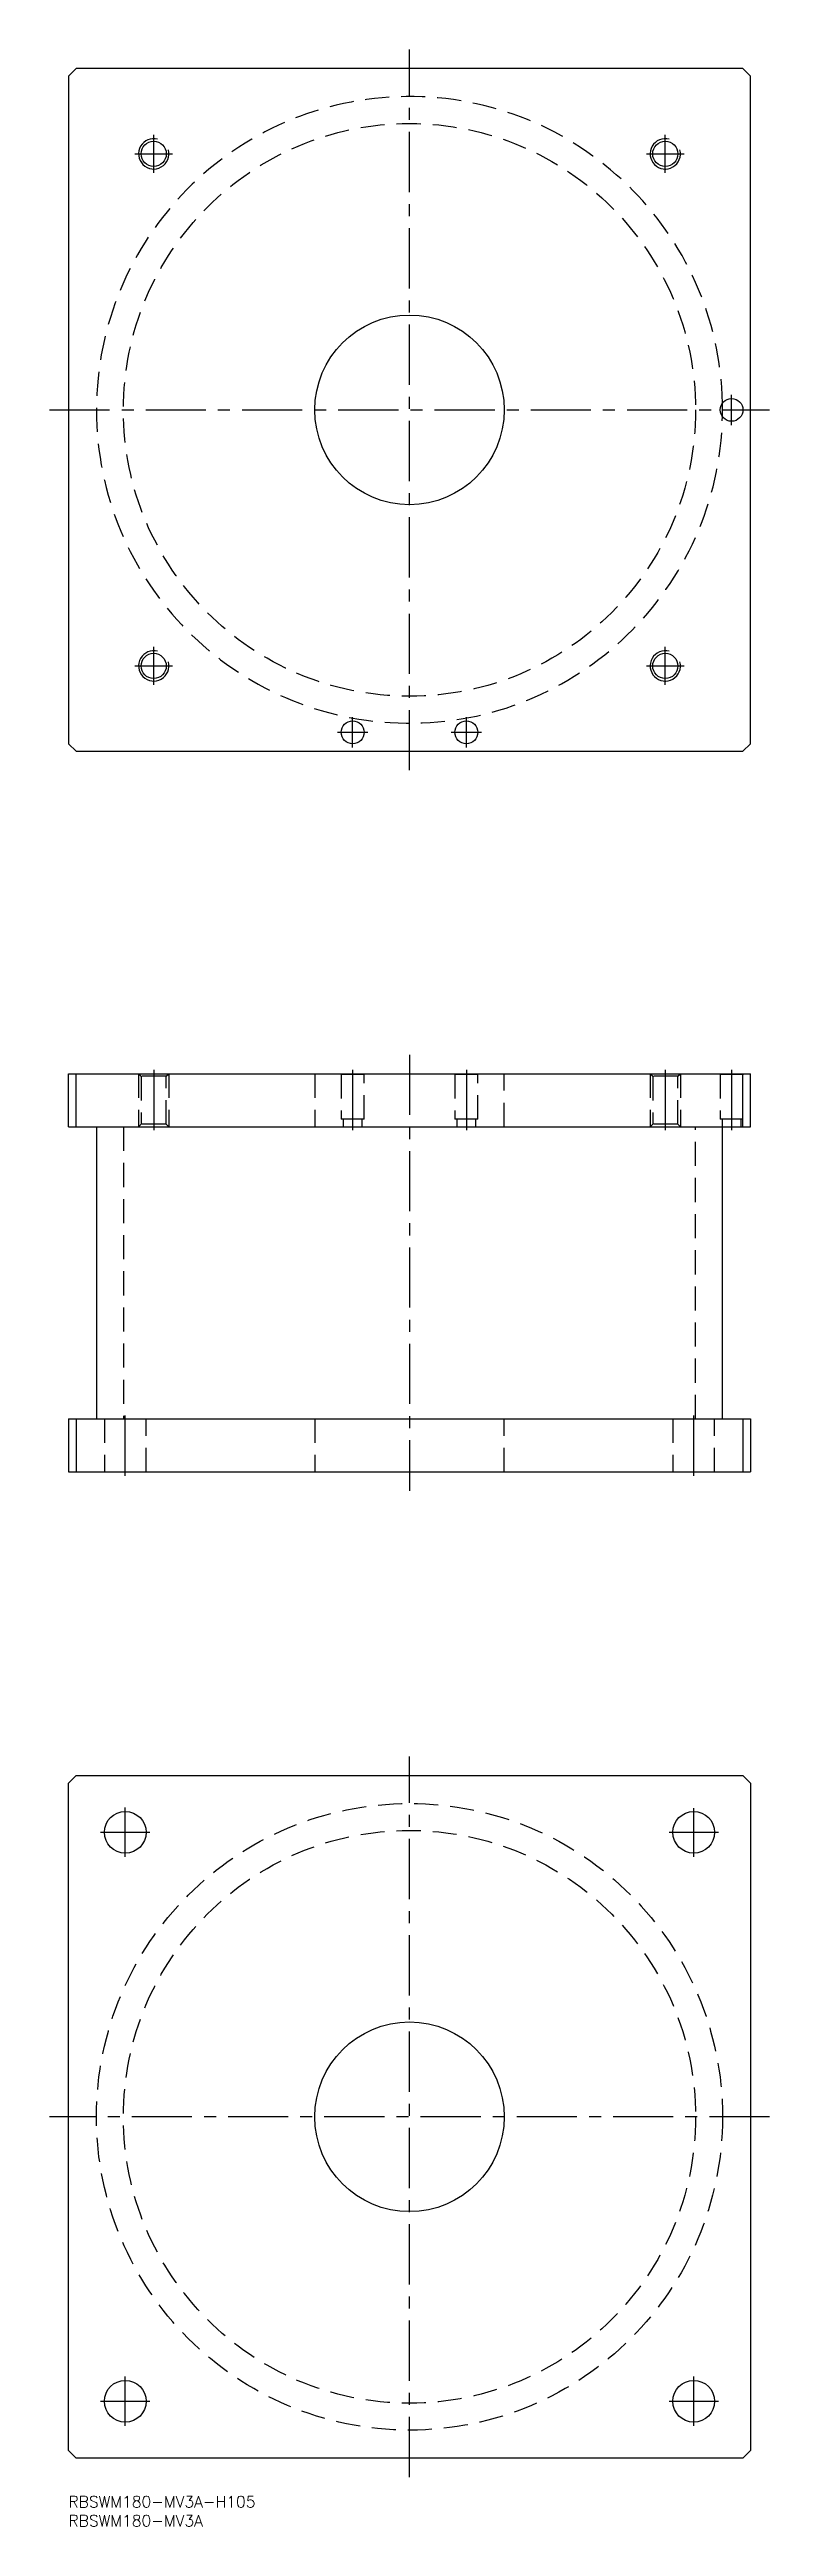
# Model space of a CAD drawing. Extents: x -5 to 185, y -8 to 645.
import ezdxf

# ---------------------------------------------------------------- set-up
doc = ezdxf.new("R2010")
doc.units = 0
doc.header["$LTSCALE"] = 0.5
doc.linetypes.add('CENTER', pattern=[50.8, 31.75, -6.35, 6.35, -6.35])
doc.linetypes.add('DASHED', pattern=[19.05, 12.7, -6.35])
for name, color, linetype in [('MSM_CENTER', 1, 'CENTER'), ('MSM_CONTINUOUS', 7, 'CONTINUOUS'), ('MSM_DASHED', 4, 'DASHED'), ('MSM_NARROW', 5, 'CONTINUOUS'), ('MSM_PART_NUMBER', 7, 'CONTINUOUS')]:
    doc.layers.add(name, color=color, linetype=linetype)
doc.styles.get("Standard").update_dxf_attribs({"font": 'txt.shx', "height": 3, "bigfont": 'bigfont.shx'})

msp = doc.modelspace()

# ---------------------------------------------------------------- linework, layer by layer
at = {"layer": 'MSM_CENTER'}
for p, q in [((90, 455), (90, 645)), ((22.5, 612.5), (22.5, 622.5)), ((157.5, 612.5), (157.5, 622.5)), ((17.5, 617.5), (27.5, 617.5)), ((152.5, 617.5), (162.5, 617.5)), ((-5, 550), (185, 550)), ((175, 546), (175, 554)), ((22.5, 477.5), (22.5, 487.5)), ((157.5, 477.5), (157.5, 487.5)), ((17.5, 482.5), (27.5, 482.5)), ((152.5, 482.5), (162.5, 482.5)), ((71, 465), (79, 465)), ((75, 461), (75, 469)), ((101, 465), (109, 465)), ((105, 461), (105, 469)), ((90, 380), (90, 265)), ((22.5, 376), (22.5, 360)), ((75, 376), (75, 360)), ((105, 376), (105, 360)), ((157.5, 376), (157.5, 360)), ((175, 376), (175, 360)), ((15, 269), (15, 285)), ((165, 269), (165, 285)), ((90, 5), (90, 195)), ((15, 168.5), (15, 181.5)), ((165, 168.5), (165, 181.4)), ((8.5, 175), (21.5, 175)), ((158.5, 175), (171.5, 175)), ((185, 100), (-5, 100)), ((15, 18.5), (15, 31.5)), ((165, 18.5), (165, 31.5)), ((8.5, 25), (21.5, 25)), ((158.5, 25), (171.5, 25))]:
    msp.add_line(p, q, dxfattribs=at)
at = {"layer": 'MSM_CONTINUOUS'}
for p, q in [((2, 640), (0, 638)), ((178, 640), (2, 640)), ((180, 638), (178, 640)), ((0, 638), (0, 462)), ((180, 462), (180, 638)), ((0, 462), (2, 460)), ((2, 460), (178, 460)), ((178, 460), (180, 462)), ((0, 375), (180, 375)), ((0, 361), (0, 375)), ((2, 361), (2, 375)), ((178, 361), (178, 375)), ((180, 361), (180, 375)), ((0, 361), (180, 361)), ((7.4, 361), (7.4, 284)), ((172.6, 284), (172.6, 361)), ((0, 284), (180, 284)), ((0, 284), (0, 270)), ((2, 284), (2, 270)), ((178, 284), (178, 270)), ((180, 284), (180, 270)), ((0, 270), (180, 270)), ((0, 188), (2, 190)), ((2, 190), (178, 190)), ((178, 190), (180, 188)), ((0, 12), (0, 188)), ((180, 188), (180, 12)), ((2, 10), (0, 12)), ((178, 10), (2, 10)), ((180, 12), (178, 10))]:
    msp.add_line(p, q, dxfattribs=at)
for centre, radius in [((22.5, 617.5), 3.3235), ((157.5, 617.5), 3.3235), ((90, 550), 25), ((175, 550), 3), ((22.5, 482.5), 3.3235), ((157.5, 482.5), 3.3235), ((75, 465), 3), ((105, 465), 3), ((15, 175), 5.5), ((165, 175), 5.5), ((90, 100), 25), ((15, 25), 5.5), ((165, 25), 5.5)]:
    msp.add_circle(centre, radius, dxfattribs=at)
msp.add_arc((90, 550), 82.6, 358.7691532, 1.2308468, dxfattribs=at)
at = {"layer": 'MSM_DASHED'}
for p, q in [((18.5, 375), (19.1765, 374.3235)), ((18.5, 375), (18.5, 361)), ((19.1765, 374.3235), (19.1765, 361.6765)), ((25.8235, 374.3235), (19.1765, 374.3235)), ((25.8235, 374.3235), (26.5, 375)), ((25.8235, 361.6765), (25.8235, 374.3235)), ((26.5, 375), (26.5, 361)), ((65, 375), (65, 361)), ((71.8, 375), (72, 374.8)), ((72, 374.8), (72, 363)), ((78, 374.8), (72, 374.8)), ((78, 374.8), (78.2, 375)), ((78, 363), (78, 374.8)), ((101.8, 375), (102, 374.8)), ((102, 374.8), (102, 363)), ((108, 374.8), (102, 374.8)), ((108, 374.8), (108.2, 375)), ((108, 363), (108, 374.8)), ((115, 361), (115, 375)), ((153.5, 375), (154.1765, 374.3235)), ((153.5, 375), (153.5, 361)), ((154.1765, 374.3235), (154.1765, 361.6765)), ((160.8235, 374.3235), (154.1765, 374.3235)), ((160.8235, 374.3235), (161.5, 375)), ((160.8235, 361.6765), (160.8235, 374.3235)), ((161.5, 375), (161.5, 361)), ((171.8, 375), (172, 374.8)), ((172, 374.8), (172, 363)), ((178, 374.8), (172, 374.8)), ((178, 374.8), (178.2, 375)), ((14.5, 361), (14.5, 284)), ((19.1765, 361.6765), (18.5, 361)), ((25.8235, 361.6765), (19.1765, 361.6765)), ((26.5, 361), (25.8235, 361.6765)), ((78, 363), (72, 363)), ((72.5, 363), (72.5, 361)), ((77.5, 361), (77.5, 363)), ((108, 363), (102, 363)), ((102.5, 363), (102.5, 361)), ((107.5, 361), (107.5, 363)), ((154.1765, 361.6765), (153.5, 361)), ((160.8235, 361.6765), (154.1765, 361.6765)), ((161.5, 361), (160.8235, 361.6765)), ((165.5, 284), (165.5, 361)), ((178, 363), (172, 363)), ((172.5, 363), (172.5, 361)), ((177.5, 361), (177.5, 363)), ((9.5, 284), (9.5, 270)), ((20.5, 270), (20.5, 284)), ((65, 284), (65, 270)), ((115, 270), (115, 284)), ((159.5, 284), (159.5, 270)), ((170.5, 270), (170.5, 284))]:
    msp.add_line(p, q, dxfattribs=at)
for centre, radius in [((90, 550), 75.5), ((90, 100), 82.6), ((90, 100), 75.5)]:
    msp.add_circle(centre, radius, dxfattribs=at)
msp.add_arc((90, 550), 82.6, 1.2308468, 358.7691532, dxfattribs=at)
at = {"layer": 'MSM_NARROW'}
for centre in [(22.5, 617.5), (157.5, 617.5), (22.5, 482.5), (157.5, 482.5)]:
    msp.add_arc(centre, 4, 75, 15, dxfattribs=at)

# ---------------------------------------------------------------- texts
at = {"layer": 'MSM_PART_NUMBER'}
for s, p in [('RBSWM180-MV3A-H105', (0, -3)), ('RBSWM180-MV3A', (0, -8))]:
    msp.add_text(s, height=3, dxfattribs=at).set_placement(p)

doc.saveas('drawing.dxf')
